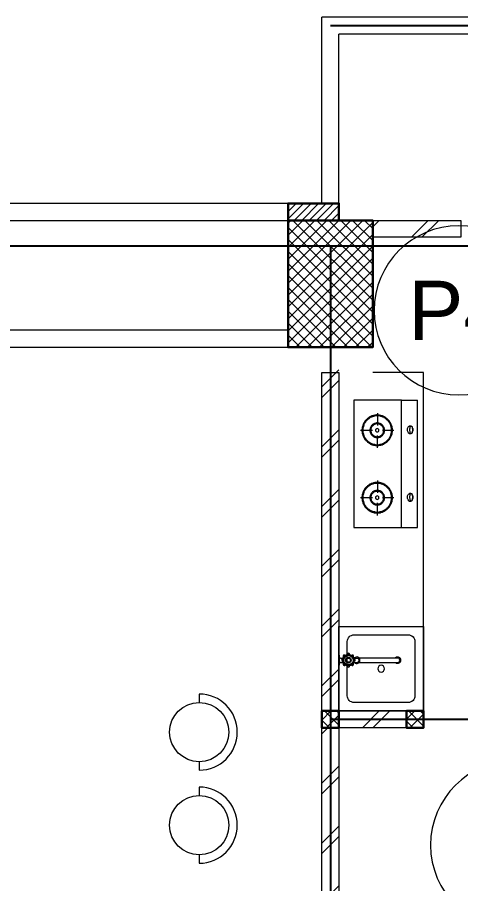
# Model space of a CAD drawing. Header units: millimetres. Extents: x -108 to 357, y -17 to 192.
# Drawn here: x 13.3 to 15.92, y 142.19 to 147.31 of the extents above; entities that cross this region are included whole.
import ezdxf
from ezdxf.enums import TextEntityAlignment as Align

# ---------------------------------------------------------------- set-up
doc = ezdxf.new("R2010")
doc.units = ezdxf.units.MM
for name, color, linetype, lineweight in [('ars', 11, 'Continuous', 0), ('ars @ 1', 11, 'Continuous', 0), ('KOL', 1, 'Continuous', 30), ('KOLOM', 4, 'Continuous', 9), ('lan', 7, 'Continuous', 15), ('NOT', 7, 'Continuous', 20), ('SANITAIR', 15, 'Continuous', 9), ('tem', 5, 'Continuous', 20)]:
    doc.layers.add(name, color=color, linetype=linetype, lineweight=lineweight)
doc.layers.add('as', color=1, linetype='Continuous', plot=False)
doc.styles.add('S', font='simplex', dxfattribs={"width": 0.75})
doc.styles.get("Standard").update_dxf_attribs({"font": 'arial.ttf'})

# ---------------------------------------------------------------- blocks, each defined once
blk = doc.blocks.new('KRAN DPR ATAS')
for p, q in [((-0.0289, 0), (0.0289, 0)), ((-0.0289, 0), (-0.0289, -0.0021)), ((0.0289, 0), (0.0289, -0.0021)), ((-0.0275, -0.0035), (0.0275, -0.0035)), ((-0.0127, -0.0092), (-0.0127, -0.0252)), ((0.0127, -0.0092), (0.0127, -0.0252)), ((-0.0127, -0.0877), (-0.0127, -0.1101)), ((0.0127, -0.0877), (0.0127, -0.1101)), ((-0.014, -0.1188), (-0.014, -0.3457)), ((0.014, -0.1188), (0.014, -0.3457))]:
    blk.add_line(p, q)
for radius in [0.0338, 0.0279, 0.0166, 0.0138, 0.0123]:
    blk.add_circle((0, -0.0564), radius)
for centre, radius, start, end in [((-0.0338, -0.0564), 0.00706, 84.002, 275.998), ((-0.0315, -0.0564), 0.00706, 103.1189, 256.8811), ((-0.0239, -0.0326), 0.00706, 39.002, 230.998), ((-0.0222, -0.0342), 0.00706, 58.1189, 211.8811), ((-0.0275, -0.0021), 0.00141, 180, 270), ((-0.0183, -0.0092), 0.00564, 0, 90), ((-0.0009, -0.0214), 0.00884, 254.902, 254.902), ((0, -0.0227), 0.00706, 354.002, 185.998), ((0, -0.025), 0.00706, 13.1189, 166.8811), ((0.0183, -0.0092), 0.00564, 90, 180), ((0.0239, -0.0326), 0.00706, 309.002, 140.998), ((0.0222, -0.0342), 0.00706, 328.1189, 121.8811), ((0.0275, -0.0021), 0.00141, 270, 0), ((0.0338, -0.0564), 0.00706, 264.002, 95.998), ((0.0315, -0.0564), 0.00706, 283.1189, 76.8811), ((-0.0239, -0.0803), 0.00706, 129.002, 320.998), ((-0.0222, -0.0787), 0.00706, 148.1189, 301.8811), ((0, -0.1058), 0.0191, 134.711, 45.289), ((0, -0.0902), 0.00706, 174.002, 5.998), ((0, -0.0879), 0.00706, 193.1189, 346.8811), ((0.0239, -0.0803), 0.00706, 219.002, 50.998), ((0.0222, -0.0787), 0.00706, 238.1189, 31.8811), ((0, -0.1058), 0.0134, 198.6717, 270), ((0, -0.1058), 0.0134, 270, 341.3283), ((0, -0.3457), 0.0178, 141.8277, 38.1723), ((0, -0.3484), 0.0178, 175.6641, 4.3359), ((0, -0.3457), 0.014, 180, 0)]:
    blk.add_arc(centre, radius, start, end)
blk = doc.blocks.new('KOMPOR')
for points in [[(0, 0.3765), (0, -0.3765)], [(0.0944, 0.3765), (0, 0.3765)], [(0.3765, 0.3765), (0.0944, 0.3765)], [(0.0944, 0.3765), (0.0944, -0.3765)], [(0.3765, -0.3765), (0.3765, 0.3765)], [(0.2385, 0.2906), (0.2337, 0.2906), (0.23, 0.2906), (0.2252, 0.2893), (0.2203, 0.2893), (0.2167, 0.2881), (0.2119, 0.2869), (0.2082, 0.2857), (0.2034, 0.2833), (0.1998, 0.2821), (0.1961, 0.2797), (0.1925, 0.2772), (0.1889, 0.276), (0.1852, 0.2724), (0.1816, 0.27), (0.178, 0.2676), (0.1755, 0.2639), (0.1719, 0.2615), (0.1695, 0.2579), (0.1671, 0.2542), (0.1634, 0.2506), (0.1622, 0.247), (0.1598, 0.2433), (0.1574, 0.2397), (0.1562, 0.2361), (0.1538, 0.2312), (0.1525, 0.2276), (0.1513, 0.2228), (0.1501, 0.2191), (0.1501, 0.2143), (0.1489, 0.2094), (0.1489, 0.2058), (0.1489, 0.201), (0.1489, 0.1961), (0.1489, 0.1913), (0.1501, 0.1864), (0.1501, 0.1828), (0.1513, 0.178), (0.1525, 0.1743), (0.1538, 0.1695), (0.1562, 0.1659), (0.1574, 0.161), (0.1598, 0.1574), (0.1622, 0.1538), (0.1634, 0.1501), (0.1671, 0.1465), (0.1695, 0.1429), (0.1719, 0.1404), (0.1755, 0.1368), (0.178, 0.1344), (0.1816, 0.1308), (0.1852, 0.1283), (0.1889, 0.1259), (0.1925, 0.1235), (0.1961, 0.1211), (0.1998, 0.1199), (0.2034, 0.1174), (0.2082, 0.1162), (0.2119, 0.115), (0.2167, 0.1138), (0.2203, 0.1126), (0.2252, 0.1114), (0.23, 0.1114), (0.2337, 0.1102), (0.2385, 0.1102), (0.2433, 0.1102), (0.2482, 0.1114), (0.253, 0.1114), (0.2567, 0.1126), (0.2615, 0.1138), (0.2651, 0.115), (0.27, 0.1162), (0.2736, 0.1174), (0.2785, 0.1199), (0.2821, 0.1211), (0.2857, 0.1235), (0.2893, 0.1259), (0.293, 0.1283), (0.2966, 0.1308), (0.299, 0.1344), (0.3027, 0.1368), (0.3051, 0.1404), (0.3087, 0.1429), (0.3111, 0.1465), (0.3136, 0.1501), (0.316, 0.1538), (0.3184, 0.1574), (0.3196, 0.161), (0.322, 0.1659), (0.3232, 0.1695), (0.3245, 0.1743), (0.3257, 0.178), (0.3269, 0.1828), (0.3281, 0.1864), (0.3281, 0.1913), (0.3293, 0.1961), (0.3293, 0.201), (0.3293, 0.2058), (0.3281, 0.2094), (0.3281, 0.2143), (0.3269, 0.2191), (0.3257, 0.2228), (0.3245, 0.2276), (0.3232, 0.2312), (0.322, 0.2361), (0.3196, 0.2397), (0.3184, 0.2433), (0.316, 0.247), (0.3136, 0.2506), (0.3111, 0.2542), (0.3087, 0.2579), (0.3051, 0.2615), (0.3027, 0.2639), (0.299, 0.2676), (0.2966, 0.27), (0.293, 0.2724), (0.2893, 0.276), (0.2857, 0.2772), (0.2821, 0.2797), (0.2785, 0.2821), (0.2736, 0.2833), (0.27, 0.2857), (0.2651, 0.2869), (0.2615, 0.2881), (0.2567, 0.2893), (0.253, 0.2893), (0.2482, 0.2906), (0.2433, 0.2906), (0.2385, 0.2906)], [(0.2385, 0.2857), (0.2349, 0.2857), (0.23, 0.2857), (0.2264, 0.2845), (0.2215, 0.2833), (0.2179, 0.2833), (0.2131, 0.2821), (0.2094, 0.2809), (0.2058, 0.2785), (0.2022, 0.2772), (0.1985, 0.2748), (0.1949, 0.2736), (0.1913, 0.2712), (0.1877, 0.2688), (0.1852, 0.2663), (0.1816, 0.2639), (0.1792, 0.2603), (0.1755, 0.2579), (0.1731, 0.2542), (0.1707, 0.2518), (0.1683, 0.2482), (0.1659, 0.2446), (0.1646, 0.2409), (0.1622, 0.2373), (0.161, 0.2337), (0.1586, 0.23), (0.1574, 0.2264), (0.1562, 0.2215), (0.1562, 0.2179), (0.155, 0.2131), (0.1538, 0.2094), (0.1538, 0.2046), (0.1538, 0.201), (0.1538, 0.1961), (0.1538, 0.1925), (0.155, 0.1877), (0.1562, 0.184), (0.1562, 0.1792), (0.1574, 0.1755), (0.1586, 0.1719), (0.161, 0.1671), (0.1622, 0.1634), (0.1646, 0.1598), (0.1659, 0.1562), (0.1683, 0.1525), (0.1707, 0.1501), (0.1731, 0.1465), (0.1755, 0.1441), (0.1792, 0.1404), (0.1816, 0.138), (0.1852, 0.1356), (0.1877, 0.132), (0.1913, 0.1308), (0.1949, 0.1283), (0.1985, 0.1259), (0.2022, 0.1235), (0.2058, 0.1223), (0.2094, 0.1211), (0.2131, 0.1199), (0.2179, 0.1186), (0.2215, 0.1174), (0.2264, 0.1162), (0.23, 0.1162), (0.2349, 0.1162), (0.2385, 0.1162), (0.2433, 0.1162), (0.247, 0.1162), (0.2518, 0.1162), (0.2554, 0.1174), (0.2603, 0.1186), (0.2639, 0.1199), (0.2676, 0.1211), (0.2724, 0.1223), (0.276, 0.1235), (0.2797, 0.1259), (0.2833, 0.1283), (0.2869, 0.1308), (0.2893, 0.132), (0.293, 0.1356), (0.2954, 0.138), (0.299, 0.1404), (0.3015, 0.1441), (0.3039, 0.1465), (0.3075, 0.1501), (0.3087, 0.1525), (0.3111, 0.1562), (0.3136, 0.1598), (0.316, 0.1634), (0.3172, 0.1671), (0.3184, 0.1719), (0.3196, 0.1755), (0.3208, 0.1792), (0.322, 0.184), (0.3232, 0.1877), (0.3232, 0.1925), (0.3232, 0.1961), (0.3232, 0.201), (0.3232, 0.2046), (0.3232, 0.2094), (0.3232, 0.2131), (0.322, 0.2179), (0.3208, 0.2215), (0.3196, 0.2264), (0.3184, 0.23), (0.3172, 0.2337), (0.316, 0.2373), (0.3136, 0.2409), (0.3111, 0.2446), (0.3087, 0.2482), (0.3075, 0.2518), (0.3039, 0.2542), (0.3015, 0.2579), (0.299, 0.2603), (0.2954, 0.2639), (0.293, 0.2663), (0.2893, 0.2688), (0.2869, 0.2712), (0.2833, 0.2736), (0.2797, 0.2748), (0.276, 0.2772), (0.2724, 0.2785), (0.2676, 0.2809), (0.2639, 0.2821), (0.2603, 0.2833), (0.2554, 0.2833), (0.2518, 0.2845), (0.247, 0.2857), (0.2433, 0.2857), (0.2385, 0.2857)], [(0.2373, 0.3063), (0.2373, 0.2312)], [(0.0436, 0.2228), (0.0472, 0.2228), (0.0496, 0.2215), (0.0533, 0.2191), (0.0545, 0.2155), (0.0557, 0.2119), (0.0581, 0.2094), (0.0593, 0.2046), (0.0593, 0.1998), (0.0593, 0.1949), (0.0593, 0.1901), (0.0569, 0.1864), (0.0557, 0.1828), (0.0533, 0.1792), (0.0508, 0.178), (0.0484, 0.1755), (0.046, 0.1743), (0.0424, 0.1743), (0.04, 0.1755), (0.0375, 0.178), (0.0339, 0.1792), (0.0327, 0.1828), (0.0315, 0.1864), (0.0291, 0.1901), (0.0278, 0.1949), (0.0278, 0.1998), (0.0291, 0.2046), (0.0303, 0.2094), (0.0315, 0.2119), (0.0339, 0.2155), (0.0351, 0.2191), (0.0375, 0.2215), (0.0412, 0.2228), (0.0436, 0.2228)], [(0.0375, 0.2215), (0.04, 0.2215), (0.04, 0.2203), (0.0424, 0.2179), (0.0436, 0.2155), (0.0448, 0.2119), (0.0448, 0.2082), (0.046, 0.2034), (0.046, 0.1998), (0.046, 0.1961), (0.046, 0.1913), (0.0448, 0.1877), (0.0436, 0.184), (0.0436, 0.1816), (0.0412, 0.178), (0.04, 0.1768), (0.0387, 0.1755), (0.0375, 0.1755), (0.0351, 0.1768), (0.0339, 0.178), (0.0327, 0.1816), (0.0315, 0.184), (0.0315, 0.1877), (0.0303, 0.1913), (0.0303, 0.1961), (0.0303, 0.1998), (0.0303, 0.2034), (0.0315, 0.2082), (0.0315, 0.2119), (0.0327, 0.2155), (0.0339, 0.2179), (0.0351, 0.2203), (0.0363, 0.2215), (0.0375, 0.2215)], [(0.2385, 0.2433), (0.2349, 0.2433), (0.23, 0.2433), (0.2264, 0.2421), (0.2215, 0.2409), (0.2179, 0.2385), (0.2143, 0.2361), (0.2119, 0.2337), (0.2082, 0.2312), (0.2058, 0.2276), (0.2034, 0.2252), (0.201, 0.2215), (0.1985, 0.2179), (0.1973, 0.2131), (0.1961, 0.2094), (0.1961, 0.2046), (0.1961, 0.201), (0.1961, 0.1961), (0.1961, 0.1925), (0.1973, 0.1877), (0.1985, 0.184), (0.201, 0.1804), (0.2034, 0.1768), (0.2058, 0.1731), (0.2082, 0.1707), (0.2119, 0.1671), (0.2143, 0.1646), (0.2179, 0.1622), (0.2215, 0.161), (0.2264, 0.1598), (0.23, 0.1586), (0.2349, 0.1574), (0.2385, 0.1574), (0.2433, 0.1574), (0.247, 0.1586), (0.2518, 0.1598), (0.2554, 0.161), (0.2591, 0.1622), (0.2627, 0.1646), (0.2663, 0.1671), (0.2688, 0.1707), (0.2724, 0.1731), (0.2748, 0.1768), (0.2772, 0.1804), (0.2785, 0.184), (0.2797, 0.1877), (0.2809, 0.1925), (0.2821, 0.1961), (0.2821, 0.201), (0.2821, 0.2046), (0.2809, 0.2094), (0.2797, 0.2131), (0.2785, 0.2179), (0.2772, 0.2215), (0.2748, 0.2252), (0.2724, 0.2276), (0.2688, 0.2312), (0.2663, 0.2337), (0.2627, 0.2361), (0.2591, 0.2385), (0.2554, 0.2409), (0.2518, 0.2421), (0.247, 0.2433), (0.2433, 0.2433), (0.2385, 0.2433)], [(0.2385, 0.2385), (0.2349, 0.2385), (0.2312, 0.2373), (0.2276, 0.2373), (0.224, 0.2361), (0.2203, 0.2337), (0.2179, 0.2324), (0.2143, 0.23), (0.2119, 0.2276), (0.2094, 0.2252), (0.207, 0.2215), (0.2058, 0.2191), (0.2034, 0.2155), (0.2022, 0.2119), (0.2022, 0.2082), (0.201, 0.2046), (0.201, 0.201), (0.201, 0.1973), (0.2022, 0.1925), (0.2022, 0.1889), (0.2034, 0.1864), (0.2058, 0.1828), (0.207, 0.1792), (0.2094, 0.1768), (0.2119, 0.1743), (0.2143, 0.1719), (0.2179, 0.1695), (0.2203, 0.1671), (0.224, 0.1659), (0.2276, 0.1646), (0.2312, 0.1634), (0.2349, 0.1634), (0.2385, 0.1622), (0.2421, 0.1634), (0.247, 0.1634), (0.2506, 0.1646), (0.253, 0.1659), (0.2567, 0.1671), (0.2603, 0.1695), (0.2627, 0.1719), (0.2651, 0.1743), (0.2676, 0.1768), (0.27, 0.1792), (0.2724, 0.1828), (0.2736, 0.1864), (0.2748, 0.1889), (0.276, 0.1925), (0.276, 0.1973), (0.2772, 0.201), (0.276, 0.2046), (0.276, 0.2082), (0.2748, 0.2119), (0.2736, 0.2155), (0.2724, 0.2191), (0.27, 0.2215), (0.2676, 0.2252), (0.2651, 0.2276), (0.2627, 0.23), (0.2603, 0.2324), (0.2567, 0.2337), (0.253, 0.2361), (0.2506, 0.2373), (0.247, 0.2373), (0.2421, 0.2385), (0.2385, 0.2385)], [(0.2385, 0.2107), (0.2349, 0.2094), (0.2312, 0.2082), (0.23, 0.2046), (0.2288, 0.201), (0.23, 0.1961), (0.2312, 0.1937), (0.2349, 0.1913), (0.2385, 0.1901), (0.2433, 0.1913), (0.2458, 0.1937), (0.2482, 0.1961), (0.2494, 0.201), (0.2482, 0.2046), (0.2458, 0.2082), (0.2433, 0.2094), (0.2385, 0.2107)], [(0.1404, 0.201), (0.207, 0.201)], [(0.2373, 0.0993), (0.2373, 0.1719)], [(0.3366, 0.1998), (0.2676, 0.1998)], [(0.2373, -0.0932), (0.2373, -0.1671)], [(0.2385, -0.1077), (0.2337, -0.1077), (0.23, -0.1077), (0.2252, -0.109), (0.2203, -0.109), (0.2167, -0.1102), (0.2119, -0.1114), (0.2082, -0.1126), (0.2034, -0.115), (0.1998, -0.1162), (0.1961, -0.1186), (0.1925, -0.1211), (0.1889, -0.1235), (0.1852, -0.1259), (0.1816, -0.1283), (0.178, -0.1308), (0.1755, -0.1344), (0.1719, -0.1368), (0.1695, -0.1404), (0.1671, -0.1441), (0.1634, -0.1477), (0.1622, -0.1513), (0.1598, -0.155), (0.1574, -0.1586), (0.1562, -0.1622), (0.1538, -0.1671), (0.1525, -0.1707), (0.1513, -0.1755), (0.1501, -0.1792), (0.1501, -0.184), (0.1489, -0.1889), (0.1489, -0.1925), (0.1489, -0.1973), (0.1489, -0.2022), (0.1489, -0.207), (0.1501, -0.2119), (0.1501, -0.2155), (0.1513, -0.2203), (0.1525, -0.224), (0.1538, -0.2288), (0.1562, -0.2324), (0.1574, -0.2373), (0.1598, -0.2409), (0.1622, -0.2446), (0.1634, -0.2482), (0.1671, -0.2518), (0.1695, -0.2554), (0.1719, -0.2579), (0.1755, -0.2615), (0.178, -0.2639), (0.1816, -0.2676), (0.1852, -0.27), (0.1889, -0.2724), (0.1925, -0.2748), (0.1961, -0.2772), (0.1998, -0.2785), (0.2034, -0.2809), (0.2082, -0.2821), (0.2119, -0.2833), (0.2167, -0.2845), (0.2203, -0.2857), (0.2252, -0.2869), (0.23, -0.2869), (0.2337, -0.2881), (0.2385, -0.2881), (0.2433, -0.2881), (0.2482, -0.2869), (0.253, -0.2869), (0.2567, -0.2857), (0.2615, -0.2845), (0.2651, -0.2833), (0.27, -0.2821), (0.2736, -0.2809), (0.2785, -0.2785), (0.2821, -0.2772), (0.2857, -0.2748), (0.2893, -0.2724), (0.293, -0.27), (0.2966, -0.2676), (0.299, -0.2639), (0.3027, -0.2615), (0.3051, -0.2579), (0.3087, -0.2554), (0.3111, -0.2518), (0.3136, -0.2482), (0.316, -0.2446), (0.3184, -0.2409), (0.3196, -0.2373), (0.322, -0.2324), (0.3232, -0.2288), (0.3245, -0.224), (0.3257, -0.2203), (0.3269, -0.2155), (0.3281, -0.2119), (0.3281, -0.207), (0.3293, -0.2022), (0.3293, -0.1973), (0.3293, -0.1925), (0.3281, -0.1889), (0.3281, -0.184), (0.3269, -0.1792), (0.3257, -0.1755), (0.3245, -0.1707), (0.3232, -0.1671), (0.322, -0.1622), (0.3196, -0.1586), (0.3184, -0.155), (0.316, -0.1513), (0.3136, -0.1477), (0.3111, -0.1441), (0.3087, -0.1404), (0.3051, -0.1368), (0.3027, -0.1344), (0.299, -0.1308), (0.2966, -0.1283), (0.293, -0.1259), (0.2893, -0.1235), (0.2857, -0.1211), (0.2821, -0.1186), (0.2785, -0.1162), (0.2736, -0.115), (0.27, -0.1126), (0.2651, -0.1114), (0.2615, -0.1102), (0.2567, -0.109), (0.253, -0.109), (0.2482, -0.1077), (0.2433, -0.1077), (0.2385, -0.1077)], [(0.2385, -0.1126), (0.2349, -0.1126), (0.23, -0.1126), (0.2264, -0.1138), (0.2215, -0.115), (0.2179, -0.115), (0.2131, -0.1162), (0.2094, -0.1174), (0.2058, -0.1199), (0.2022, -0.1211), (0.1985, -0.1235), (0.1949, -0.1247), (0.1913, -0.1271), (0.1877, -0.1295), (0.1852, -0.132), (0.1816, -0.1344), (0.1792, -0.138), (0.1755, -0.1404), (0.1731, -0.1441), (0.1707, -0.1465), (0.1683, -0.1501), (0.1659, -0.1538), (0.1646, -0.1574), (0.1622, -0.161), (0.161, -0.1646), (0.1586, -0.1683), (0.1574, -0.1719), (0.1562, -0.1768), (0.1562, -0.1804), (0.155, -0.1852), (0.1538, -0.1889), (0.1538, -0.1937), (0.1538, -0.1973), (0.1538, -0.2022), (0.1538, -0.2058), (0.155, -0.2107), (0.1562, -0.2143), (0.1562, -0.2191), (0.1574, -0.2228), (0.1586, -0.2264), (0.161, -0.2312), (0.1622, -0.2349), (0.1646, -0.2385), (0.1659, -0.2421), (0.1683, -0.2458), (0.1707, -0.2482), (0.1731, -0.2518), (0.1755, -0.2554), (0.1792, -0.2579), (0.1816, -0.2603), (0.1852, -0.2627), (0.1877, -0.2663), (0.1913, -0.2688), (0.1949, -0.27), (0.1985, -0.2724), (0.2022, -0.2748), (0.2058, -0.276), (0.2094, -0.2772), (0.2131, -0.2785), (0.2179, -0.2797), (0.2215, -0.2809), (0.2264, -0.2821), (0.23, -0.2821), (0.2349, -0.2821), (0.2385, -0.2833), (0.2433, -0.2821), (0.247, -0.2821), (0.2518, -0.2821), (0.2554, -0.2809), (0.2603, -0.2797), (0.2639, -0.2785), (0.2676, -0.2772), (0.2724, -0.276), (0.276, -0.2748), (0.2797, -0.2724), (0.2833, -0.27), (0.2869, -0.2688), (0.2893, -0.2663), (0.293, -0.2627), (0.2954, -0.2603), (0.299, -0.2579), (0.3015, -0.2554), (0.3039, -0.2518), (0.3075, -0.2482), (0.3087, -0.2458), (0.3111, -0.2421), (0.3136, -0.2385), (0.316, -0.2349), (0.3172, -0.2312), (0.3184, -0.2264), (0.3196, -0.2228), (0.3208, -0.2191), (0.322, -0.2143), (0.3232, -0.2107), (0.3232, -0.2058), (0.3232, -0.2022), (0.3232, -0.1973), (0.3232, -0.1937), (0.3232, -0.1889), (0.3232, -0.1852), (0.322, -0.1804), (0.3208, -0.1768), (0.3196, -0.1719), (0.3184, -0.1683), (0.3172, -0.1646), (0.316, -0.161), (0.3136, -0.1574), (0.3111, -0.1538), (0.3087, -0.1501), (0.3075, -0.1465), (0.3039, -0.1441), (0.3015, -0.1404), (0.299, -0.138), (0.2954, -0.1344), (0.293, -0.132), (0.2893, -0.1295), (0.2869, -0.1271), (0.2833, -0.1247), (0.2797, -0.1235), (0.276, -0.1211), (0.2724, -0.1199), (0.2676, -0.1174), (0.2639, -0.1162), (0.2603, -0.115), (0.2554, -0.115), (0.2518, -0.1138), (0.247, -0.1126), (0.2433, -0.1126), (0.2385, -0.1126)], [(0.0436, -0.1768), (0.0472, -0.1768), (0.0496, -0.178), (0.0533, -0.1804), (0.0545, -0.1828), (0.0557, -0.1864), (0.0581, -0.1901), (0.0593, -0.1949), (0.0593, -0.1985), (0.0593, -0.2034), (0.0593, -0.2082), (0.0569, -0.2119), (0.0557, -0.2167), (0.0533, -0.2191), (0.0508, -0.2215), (0.0484, -0.224), (0.046, -0.224), (0.0424, -0.224), (0.04, -0.224), (0.0375, -0.2215), (0.0339, -0.2191), (0.0327, -0.2167), (0.0315, -0.2119), (0.0291, -0.2082), (0.0278, -0.2034), (0.0278, -0.1985), (0.0291, -0.1949), (0.0303, -0.1901), (0.0315, -0.1864), (0.0339, -0.1828), (0.0351, -0.1804), (0.0375, -0.178), (0.0412, -0.1768), (0.0436, -0.1768)], [(0.0375, -0.1768), (0.04, -0.178), (0.04, -0.1792), (0.0424, -0.1804), (0.0436, -0.1828), (0.0448, -0.1864), (0.0448, -0.1901), (0.046, -0.1949), (0.046, -0.1985), (0.046, -0.2034), (0.046, -0.2082), (0.0448, -0.2107), (0.0436, -0.2155), (0.0436, -0.2179), (0.0412, -0.2203), (0.04, -0.2228), (0.0387, -0.2228), (0.0375, -0.2228), (0.0351, -0.2228), (0.0339, -0.2203), (0.0327, -0.2179), (0.0315, -0.2155), (0.0315, -0.2107), (0.0303, -0.2082), (0.0303, -0.2034), (0.0303, -0.1985), (0.0303, -0.1949), (0.0315, -0.1901), (0.0315, -0.1864), (0.0327, -0.1828), (0.0339, -0.1804), (0.0351, -0.1792), (0.0363, -0.178), (0.0375, -0.1768)], [(0.1404, -0.1973), (0.207, -0.1973)], [(0.2385, -0.155), (0.2349, -0.155), (0.23, -0.155), (0.2264, -0.1562), (0.2215, -0.1574), (0.2179, -0.1598), (0.2143, -0.1622), (0.2119, -0.1646), (0.2082, -0.1671), (0.2058, -0.1707), (0.2034, -0.1731), (0.201, -0.1768), (0.1985, -0.1804), (0.1973, -0.1852), (0.1961, -0.1889), (0.1961, -0.1937), (0.1961, -0.1973), (0.1961, -0.2022), (0.1961, -0.207), (0.1973, -0.2107), (0.1985, -0.2143), (0.201, -0.2179), (0.2034, -0.2215), (0.2058, -0.2252), (0.2082, -0.2288), (0.2119, -0.2312), (0.2143, -0.2337), (0.2179, -0.2361), (0.2215, -0.2373), (0.2264, -0.2385), (0.23, -0.2397), (0.2349, -0.2409), (0.2385, -0.2409), (0.2433, -0.2409), (0.247, -0.2397), (0.2518, -0.2385), (0.2554, -0.2373), (0.2591, -0.2361), (0.2627, -0.2337), (0.2663, -0.2312), (0.2688, -0.2288), (0.2724, -0.2252), (0.2748, -0.2215), (0.2772, -0.2179), (0.2785, -0.2143), (0.2797, -0.2107), (0.2809, -0.207), (0.2821, -0.2022), (0.2821, -0.1973), (0.2821, -0.1937), (0.2809, -0.1889), (0.2797, -0.1852), (0.2785, -0.1804), (0.2772, -0.1768), (0.2748, -0.1731), (0.2724, -0.1707), (0.2688, -0.1671), (0.2663, -0.1646), (0.2627, -0.1622), (0.2591, -0.1598), (0.2554, -0.1574), (0.2518, -0.1562), (0.247, -0.155), (0.2433, -0.155), (0.2385, -0.155)], [(0.2385, -0.1598), (0.2349, -0.1598), (0.2312, -0.161), (0.2276, -0.161), (0.224, -0.1622), (0.2203, -0.1646), (0.2179, -0.1659), (0.2143, -0.1683), (0.2119, -0.1707), (0.2094, -0.1731), (0.207, -0.1768), (0.2058, -0.1792), (0.2034, -0.1828), (0.2022, -0.1864), (0.2022, -0.1901), (0.201, -0.1937), (0.201, -0.1973), (0.201, -0.2022), (0.2022, -0.2058), (0.2022, -0.2094), (0.2034, -0.2131), (0.2058, -0.2155), (0.207, -0.2191), (0.2094, -0.2215), (0.2119, -0.224), (0.2143, -0.2264), (0.2179, -0.2288), (0.2203, -0.2312), (0.224, -0.2324), (0.2276, -0.2337), (0.2312, -0.2349), (0.2349, -0.2349), (0.2385, -0.2361), (0.2421, -0.2349), (0.247, -0.2349), (0.2506, -0.2337), (0.253, -0.2324), (0.2567, -0.2312), (0.2603, -0.2288), (0.2627, -0.2264), (0.2651, -0.224), (0.2676, -0.2215), (0.27, -0.2191), (0.2724, -0.2155), (0.2736, -0.2131), (0.2748, -0.2094), (0.276, -0.2058), (0.276, -0.2022), (0.2772, -0.1973), (0.276, -0.1937), (0.276, -0.1901), (0.2748, -0.1864), (0.2736, -0.1828), (0.2724, -0.1792), (0.27, -0.1768), (0.2676, -0.1731), (0.2651, -0.1707), (0.2627, -0.1683), (0.2603, -0.1659), (0.2567, -0.1646), (0.253, -0.1622), (0.2506, -0.161), (0.247, -0.161), (0.2421, -0.1598), (0.2385, -0.1598)], [(0.2385, -0.1877), (0.2349, -0.1889), (0.2312, -0.1901), (0.23, -0.1937), (0.2288, -0.1973), (0.23, -0.2022), (0.2312, -0.2046), (0.2349, -0.207), (0.2385, -0.2082), (0.2433, -0.207), (0.2458, -0.2046), (0.2482, -0.2022), (0.2494, -0.1973), (0.2482, -0.1937), (0.2458, -0.1901), (0.2433, -0.1889), (0.2385, -0.1877)], [(0.3366, -0.1985), (0.2676, -0.1985)], [(0.2373, -0.299), (0.2373, -0.2264)], [(0.0944, -0.3765), (0, -0.3765)], [(0.0944, -0.3765), (0.3765, -0.3765)]]:
    blk.add_lwpolyline(points)
blk = doc.blocks.new('K 10.10')
at = {"layer": 'ars'}
h = blk.add_hatch(dxfattribs=at)
h.set_pattern_fill('_USER', color=256, scale=0.05, angle=45, double=1, pattern_type=0)
h.set_pattern_definition([(45, (0, 0), (-0.035355339, 0.035355339), []), (135, (0, 0), (-0.035355339, -0.035355339), [])])
h.paths.add_polyline_path([(1560.5383, 1380.4069), (1560.6383, 1380.4069), (1560.6383, 1380.5069), (1560.5383, 1380.5069)])
at = {"layer": 'KOL'}
blk.add_lwpolyline([(1560.5383, 1380.4069), (1560.6383, 1380.4069), (1560.6383, 1380.5069), (1560.5383, 1380.5069)], close=True, dxfattribs=at)
blk = doc.blocks.new('typikal-1')
at = {"layer": 'as'}
for p, q in [((4.6, 6.3), (6.2, 6.3)), ((0, 2.2), (6.2, 2.2))]:
    blk.add_line(p, q, dxfattribs=at)
at = {"layer": 'lan'}
for p, q in [((4.55, 6.35), (6.2, 6.35)), ((4.65, 6.25), (6.15, 6.25)), ((6.15, 5.15), (6.15, 6.25))]:
    blk.add_line(p, q, dxfattribs=at)
at = {"layer": 'SANITAIR'}
blk.add_lwpolyline([(5.65, 2.25), (6.15, 2.25), (6.15, 2.75), (5.65, 2.75)], close=True, dxfattribs=at)
blk.add_lwpolyline([(6.0599, 2.7), (5.7399, 2.7, 0.414214), (5.6999, 2.66), (5.6999, 2.34, 0.414214), (5.7399, 2.3), (6.0599, 2.3, 0.414214), (6.0999, 2.34), (6.0999, 2.66, 0.414214)], format="xyb", close=True, dxfattribs=at)
blk.add_circle((5.8999, 2.5), 0.02, dxfattribs=at)
at = {"layer": 'tem'}
for p, q in [((5.65, 2.25), (5.65, 4.25)), ((5.65, 4.25), (5.95, 4.25))]:
    blk.add_line(p, q, dxfattribs=at)
for points in [[(5.43, 5.05), (5.95, 5.05), (5.95, 5.15), (5.43, 5.15)], [(6.15, 2.25), (6.25, 2.25), (6.25, 4.25), (6.15, 4.25)], [(6.15, 2.25), (5.75, 2.25), (5.75, 2.15), (6.15, 2.15)], [(6.15, 1.05), (6.25, 1.05), (6.25, 2.15), (6.15, 2.15)]]:
    blk.add_lwpolyline(points, close=True, dxfattribs=at)
at = {"layer": 'KOLOM', "extrusion": (0, 0, -1), "xscale": -1, "zscale": -1, "rotation": 180}
for p in [(-1566.2883, 1382.6569), (-1566.7883, 1382.6569)]:
    blk.add_blockref('K 10.10', p, dxfattribs=at)
at = {"layer": 'SANITAIR', "xscale": -1, "rotation": 180}
blk.add_blockref('KOMPOR', (5.6844, 3.7114), dxfattribs=at)
at = {"layer": 'SANITAIR', "extrusion": (0, 0, -1), "zscale": -1, "rotation": 90}
blk.add_blockref('KRAN DPR ATAS', (-6.1499, 2.55), dxfattribs=at)
blk = doc.blocks.new("k3'")
at = {"layer": 'ars'}
h = blk.add_hatch(dxfattribs=at)
h.set_pattern_fill('_USER', color=256, scale=0.05, angle=45, double=1, pattern_type=0)
h.set_pattern_definition([(45, (0, -4.975), (-0.03535534, 0.03535534), []), (135, (0, -4.975), (-0.03535534, -0.03535534), [])])
h.paths.add_polyline_path([(-0.25, -0.375), (0.25, -0.375), (0.25, 0.375), (-0.25, 0.375)])
at = {"layer": 'KOL'}
blk.add_lwpolyline([(-0.25, -0.375), (0.25, -0.375), (0.25, 0.375), (-0.25, 0.375)], close=True, dxfattribs=at)
blk = doc.blocks.new('A-4')
at = {"layer": 'ars'}
h = blk.add_hatch(dxfattribs=at)
h.set_pattern_fill('ANSI31', color=256, scale=0.25, angle=180, style=0)
h.set_pattern_definition([(225, (-504.27873, 382.704584), (0.0220970869, -0.0220970869), [])])
h.paths.add_polyline_path([(-18.85, 56.4), (-18.55, 56.4), (-18.55, 56.5), (-18.85, 56.5)])
h = blk.add_hatch(dxfattribs=at)
h.set_pattern_fill('TEMBOK', color=256, scale=0.25)
h.set_pattern_definition([(45, (17.5328, 9.67536), (-0.1767767, 0.1767767), []), (45, (17.5953, 9.67536), (-0.1767767, 0.1767767), [])])
h.paths.add_polyline_path([(-18.35, 56.4), (-17.83, 56.4), (-17.83, 56.3), (-18.35, 56.3)])
h = blk.add_hatch(dxfattribs=at)
h.set_pattern_fill('TEMBOK', color=256, scale=0.25)
h.set_pattern_definition([(45, (-18.6, -0.65), (-0.1767767, 0.1767767), []), (45, (-18.5375, -0.65), (-0.1767767, 0.1767767), [])])
h.paths.add_polyline_path([(-18.55, 53.5), (-18.65, 53.5), (-18.65, 55.65), (-18.55, 55.65)])
h = blk.add_hatch(dxfattribs=at)
h.set_pattern_fill('TEMBOK', color=256, scale=0.25)
h.set_pattern_definition([(45, (-18.6, 1.25), (-0.1767767, 0.1767767), []), (45, (-18.5375, 1.25), (-0.1767767, 0.1767767), [])])
h.paths.add_polyline_path([(-18.55, 51.6), (-18.65, 51.6), (-18.65, 53.4), (-18.55, 53.4)])
at = {"layer": 'ars @ 1'}
h = blk.add_hatch(dxfattribs=at)
h.set_pattern_fill('TEMBOK', color=256, scale=0.25)
h.set_pattern_definition([(45, (1565.66095, -404.5532), (-0.176776695, 0.176776695), []), (45, (1565.72345, -404.5532), (-0.176776695, 0.176776695), [])])
h.paths.add_polyline_path([(-18.15, 53.4), (-18.15, 53.5), (-18.55, 53.5), (-18.55, 53.4)])
at = {"layer": 'ars'}
for p, q in [((-19.375, 53.6), (-19.375, 53.55)), ((-19.375, 53.2), (-19.375, 53.15)), ((-19.375, 53.05), (-19.375, 53)), ((-19.375, 52.65), (-19.375, 52.6))]:
    blk.add_line(p, q, dxfattribs=at)
for centre in [(-19.375, 53.375), (-19.375, 52.825)]:
    blk.add_circle(centre, 0.175, dxfattribs=at)
for centre in [(-19.375, 53.375), (-19.375, 52.825)]:
    blk.add_arc(centre, 0.225, 270, 90, dxfattribs=at)
at = {"layer": 'as'}
for p, q in [((-37.2, 56.25), (37.2, 56.25)), ((-18.6, 56.25), (-18.6, 43.15))]:
    blk.add_line(p, q, dxfattribs=at)
at = {"layer": 'KOL'}
blk.add_lwpolyline([(-18.55, 56.4), (-18.85, 56.4), (-18.85, 56.5), (-18.55, 56.5)], close=True, dxfattribs=at)
at = {"layer": 'lan'}
for p in [(-18.65, 56.5), (-18.6, 57.6)]:
    blk.add_line(p, (-18.65, 57.6), dxfattribs=at)
for points in [[(-23.34, 56.4), (-18.85, 56.4), (-18.85, 56.5), (-23.34, 56.5)], [(-23.34, 55.65), (-18.85, 55.65), (-18.85, 55.75), (-23.34, 55.75)]]:
    blk.add_lwpolyline(points, close=True, dxfattribs=at)
at = {"layer": 'KOL', "xscale": -1, "rotation": 180}
blk.add_blockref("k3'", (-18.6, 56.025), dxfattribs=at)
at = {"layer": 'lan', "xscale": -1}
blk.add_blockref('typikal-1', (-12.4, 51.25), dxfattribs=at)
blk = doc.blocks.new('NAV')
blk.add_circle((0, -0.4), 0.4)
at = {"style": 'S', "width": 0.75, "flags": 4}
blk.add_attdef('AV', text='', height=0.3, dxfattribs=at).set_placement((0, -0.4), align=Align.MIDDLE)

msp = doc.modelspace()

# ---------------------------------------------------------------- block references
msp.add_blockref('A-4', (33.74738, 89.70808))
at = {"layer": 'NOT'}
ref = msp.add_blockref('NAV', (15.90602, 145.07585), dxfattribs=dict(at, xscale=-1.25, yscale=1.25, zscale=1.25, rotation=180))
ref.add_attrib('AV', 'P4', dxfattribs={"layer": '0', "height": 0.35, "flags": 4}).set_placement((15.90602, 145.57585), align=Align.MIDDLE)
ref = msp.add_blockref('NAV', (16.23941, 141.9151), dxfattribs=dict(at, xscale=-1.25, yscale=1.25, zscale=1.25, rotation=180))
ref.add_attrib('AV', 'P5', dxfattribs={"layer": '0', "height": 0.35, "flags": 4}).set_placement((16.23941, 142.4151), align=Align.MIDDLE)

doc.saveas('drawing.dxf')
